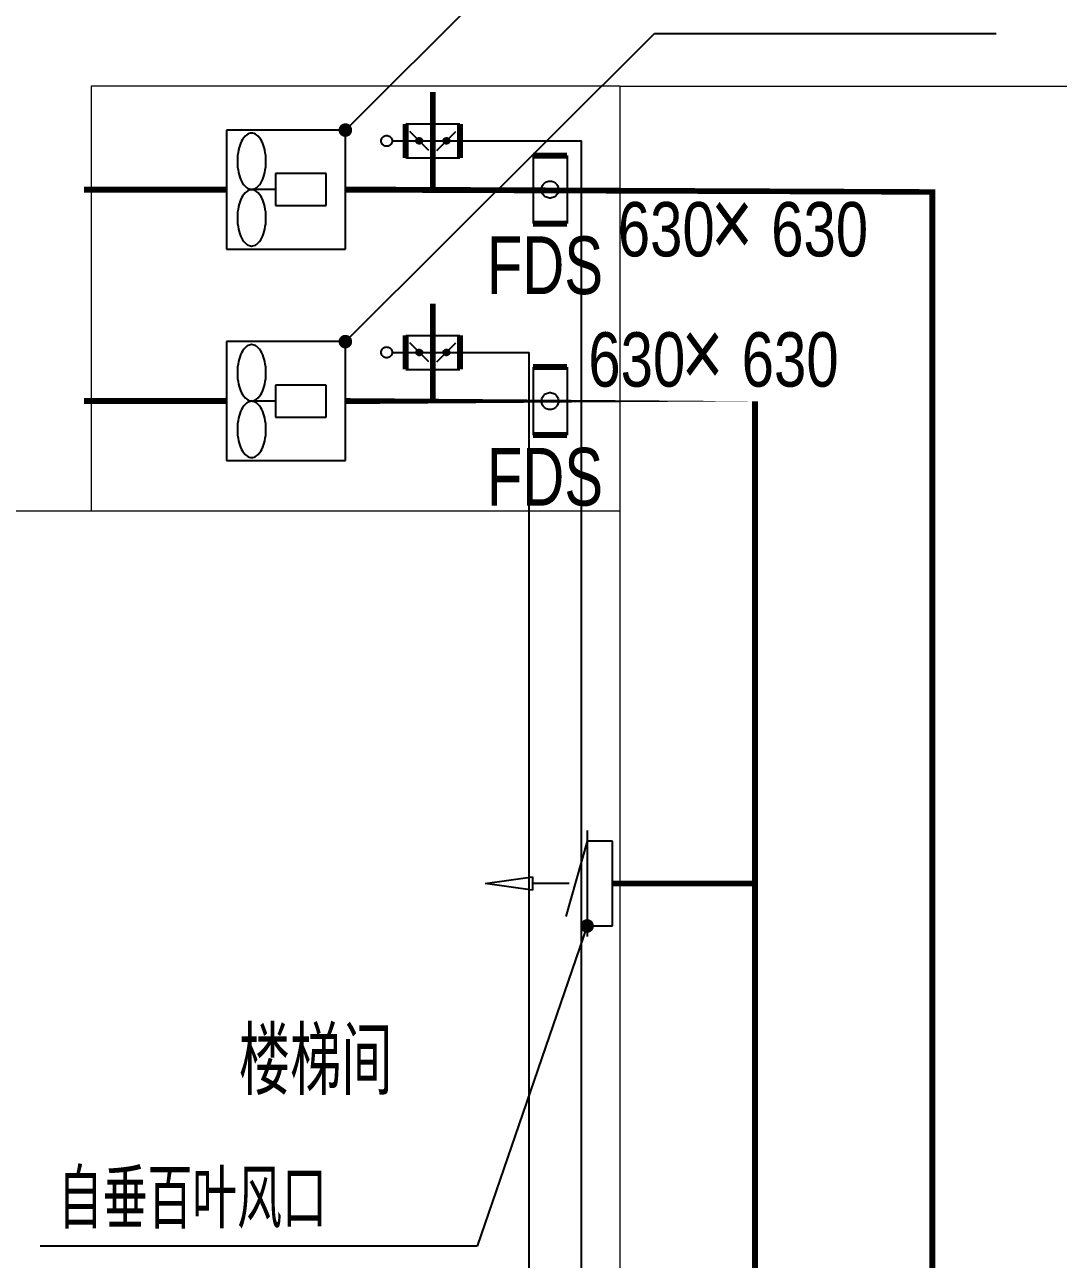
# Model space of a CAD drawing. Extents: x -562219 to -386232, y -244737 to -38219.
# Drawn here: x -414034 to -407946, y -199291 to -192023 of the extents above; entities that cross this region are included whole.
import ezdxf

# ---------------------------------------------------------------- set-up
doc = ezdxf.new("R2010")
doc.units = 0
doc.header["$LTSCALE"] = 1000
doc.header["$MEASUREMENT"] = 0
doc.layers.get('0').update_dxf_attribs({"linetype": 'CONTINUOUS'})
for name, color, linetype in [('DIM_LEAD', 3, 'CONTINUOUS'), ('DUCT-加压送风管', 1, 'CONTINUOUS'), ('DUCT-加压送风管端线', 2, 'CONTINUOUS'), ('DUCT-加压送风管设备', 7, 'CONTINUOUS'), ('DUCT-加压送风阀门', 7, 'CONTINUOUS'), ('DUCT-加压送风风口', 7, 'CONTINUOUS'), ('DUCT-排烟标注', 3, 'CONTINUOUS')]:
    doc.layers.add(name, color=color, linetype=linetype)
doc.layers.add('SYTM$0$SYST-ASST', color=7, linetype='CONTINUOUS', lineweight=18)
doc.styles.add('_THVAC_PIPEDN', font='ROS', dxfattribs={"width": 0.8, "height": 3.5, "bigfont": 'JD'})
doc.styles.add('ros.jd', font='ROS', dxfattribs={"width": 0.8, "height": 350, "bigfont": 'JD'})

# ---------------------------------------------------------------- blocks, each defined once
blk = doc.blocks.new('$轴流风机$00000011')
for p, q in [((-500, 500, 1e-08), (-500, -500, 1e-08)), ((500, 500, 1e-08), (-500, 500, 1e-08)), ((500, -500, 1e-08), (500, 500, 1e-08)), ((-339.4800092864898, 134.6796910074772, 1e-08), (-339.4800092864898, -134.6796910074772, 1e-08)), ((87.95522044965765, 134.6796910074772, 1e-08), (-339.4800092864898, 134.6796910074772, 1e-08)), ((87.95522044965765, -134.6796910074772, 1e-08), (87.95522044965765, 134.6796910074772, 1e-08)), ((87.95522044965765, 0, 1e-08), (288.4946038684575, 0, 1e-08)), ((-339.4800092864898, -134.6796910074772, 1e-08), (87.95522044965765, -134.6796910074772, 1e-08)), ((-500, -500, 1e-08), (500, -500, 1e-08))]:
    blk.add_line(p, q)
for centre, radius, start, end in [((355.1290658579092, 328.7278263123881, 1e-08), 170.2906702038428, 129.1821255884627, 153.0603398671826), ((288.4946038684575, 410.4818086252635, 1e-08), 64.8209345055534, 90, 129.1821255884627), ((288.4946038684575, 410.4818086252635, 1e-08), 64.82093450552276, 50.81787441153735, 90), ((221.8601418790058, 328.7278263123881, 1e-08), 170.2906702037323, 26.93966013281736, 50.81787441153735), ((633.07206670288, 238.2729985965852, 1e-08), 465.0358888982827, 168.1126115914812, 180), ((462.4428888200782, 274.1909822780144, 1e-08), 290.6672624295167, 153.0603398671826, 168.1126115914812), ((114.5463189241127, 274.1909822780144, 1e-08), 290.6672624295164, 11.88738840851878, 26.93966013281736), ((-56.08285895868903, 238.2729985965852, 1e-08), 465.0358888982828, 0, 11.88738840851878), ((633.07206670288, 238.2729985965852, 1e-08), 465.0358888974643, 180, 191.8873884085187), ((-56.08285895868903, 238.2729985965852, 1e-08), 465.035888898019, 348.1126115914813, 0), ((462.4428888200782, 202.3550149151561, 1e-08), 290.6672624290152, 191.8873884085187, 206.9396601328174), ((114.5463189241127, 202.3550149151561, 1e-08), 290.6672624293529, 333.0603398671827, 348.1126115914813), ((355.1290658579092, 147.8181708826014, 1e-08), 170.2906702042031, 206.9396601328174, 230.8178744115374), ((288.4946038684575, 66.06418856972596, 1e-08), 64.82093450569862, 230.8178744115374, 270), ((288.4946038684575, 66.06418856972596, 1e-08), 64.82093450561933, 270, 309.1821255884627), ((221.8601418790058, 147.8181708826014, 1e-08), 170.2906702039885, 309.1821255884627, 333.0603398671827), ((462.4428888200782, -202.3550149151561, 1e-08), 290.6672624290063, 153.0603398671826, 168.1126115914812), ((355.1290658579092, -147.8181708826014, 1e-08), 170.2906702042102, 129.1821255884627, 153.0603398671826), ((288.4946038684575, -66.06418856972596, 1e-08), 64.82093450570038, 90, 129.1821255884627), ((288.4946038684575, -66.06418856972596, 1e-08), 64.82093450561933, 50.81787441153735, 90), ((221.8601418790058, -147.8181708826014, 1e-08), 170.290670203996, 26.93966013281736, 50.81787441153735), ((114.5463189241127, -202.3550149151561, 1e-08), 290.6672624293437, 11.88738840851878, 26.93966013281736), ((633.07206670288, -238.2729985965852, 1e-08), 465.0358888974643, 168.1126115914812, 180), ((-56.08285895868903, -238.2729985965852, 1e-08), 465.035888898019, 0, 11.88738840851878), ((633.07206670288, -238.2729985965852, 1e-08), 465.0358888982922, 180, 191.8873884085187), ((-56.08285895868903, -238.2729985965852, 1e-08), 465.0358888982919, 348.1126115914813, 0), ((462.4428888200782, -274.1909822780144, 1e-08), 290.6672624295167, 191.8873884085187, 206.9396601328174), ((355.1290658579092, -328.7278263123881, 1e-08), 170.2906702038428, 206.9396601328174, 230.8178744115374), ((221.8601418790058, -328.7278263123881, 1e-08), 170.2906702037334, 309.1821255884627, 333.0603398671827), ((114.5463189241127, -274.1909822780144, 1e-08), 290.6672624295169, 333.0603398671827, 348.1126115914813), ((288.4946038684575, -410.4818086252635, 1e-08), 64.82093450555568, 230.8178744115374, 270), ((288.4946038684575, -410.4818086252635, 1e-08), 64.82093450552276, 270, 309.1821255884627)]:
    blk.add_arc(centre, radius, start, end)
for p in [(-500, 0, 1e-08), (500, 0, 1e-08)]:
    blk.add_point(p)
blk = doc.blocks.new('$风口$00000101')
for p, q in [((99.99999999994179, 249.9999999999272), (99.99999999994179, -249.9999999999272)), ((0, -199.9999999999418), (0, 199.9999999999418)), ((-3.637978807091713e-12, 199.9999999999418), (99.99999999994179, 199.9999999999418)), ((99.99999999994179, 199.9999999999418), (183.5310193668192, -155.8230645275835)), ((0, 0), (-100, 0)), ((170.0000000002692, 0), (315.0000000002256, 0)), ((500.0000000001746, 0), (315.0000000002256, 31.49999999999272)), ((315.0000000002256, 31.49999999999272), (315.0000000002256, -31.49999999998545)), ((315.0000000002256, -31.49999999998545), (500.0000000001746, 0)), ((99.99999999994179, -199.9999999999418), (-3.637978807091713e-12, -199.99999999994))]:
    blk.add_line(p, q)

msp = doc.modelspace()

# ---------------------------------------------------------------- linework, layer by layer
at = {"layer": 'DIM_LEAD'}
for p, q in [((-412144.7491900016, -192644.0176813773), (-410324.2833303018, -190830.7479779873)), ((-412144.7491900016, -192644.0176813773), (-410324.2833303018, -190830.7479779873)), ((-412144.7491900016, -193889.153949128), (-410324.2833303018, -192075.884245738)), ((-412144.7491900016, -193889.153949128), (-410324.2833303018, -192075.884245738)), ((-410324.2833303018, -192075.884245738), (-408311.5998390069, -192075.884245738)), ((-410720.746888047, -197328.7632635248), (-411369.229578604, -199214.5329970145)), ((-411369.229578604, -199214.5329970145), (-413942.922516836, -199214.5329970145))]:
    msp.add_line(p, q, dxfattribs=at)
at = {"layer": 'DIM_LEAD', "const_width": 40}
for points in [[(-412158.9193045598, -192658.131782603, 1), (-412130.5790754435, -192629.9035801516, 1)], [(-412158.9193045598, -192658.131782603, 1), (-412130.5790754435, -192629.9035801516, 1)], [(-412158.9193045598, -193903.2680503537, 1), (-412130.5790754435, -193875.0398479023, 1)], [(-412158.9193045598, -193903.2680503537, 1), (-412130.5790754435, -193875.0398479023, 1)], [(-410714.2430562399, -197309.8503004617, 1), (-410727.2507198541, -197347.6762265879, 1)]]:
    msp.add_lwpolyline(points, format="xyb", close=True, dxfattribs=at)
at = {"layer": 'DUCT-加压送风管'}
for p, q in [((-411629.5557009504, -192707.2353956511), (-410753.7464065921, -192707.2353956511)), ((-410753.7464065921, -213224.6056780471), (-410753.7464065921, -192707.2353956511)), ((-411629.5557009309, -193952.3716634052), (-411061.5216774106, -193952.3716634052)), ((-411061.5216774106, -204414.1449379195), (-411061.5216774106, -193952.3716634052))]:
    msp.add_line(p, q, dxfattribs=at)
at = {"layer": 'DUCT-加压送风管', "const_width": 35}
for points in [[(-411629.5557009566, -192420.4531099332), (-411629.5557009443, -192994.0176813692)], [(-411789.5557009504, -192807.2353956512), (-411789.5557009504, -192607.2353956512)], [(-411469.5557009504, -192607.2353956512), (-411469.5557009504, -192807.2353956512)], [(-411039.1376214058, -192794.0176813583), (-410839.1376214058, -192794.0176813583)], [(-412844.7491900016, -192994.0176813773), (-413683.7848563644, -192994.0176813999)], [(-412144.7491900016, -192994.0176813773), (-408687.6217302978, -192994.0176813228), (-408687.6217302501, -214261.691281249)], [(-410839.1376214058, -193194.0176813583), (-411039.1376214058, -193194.0176813583)], [(-411629.5557009371, -193665.5893776871), (-411629.5557009247, -194239.1539491231)], [(-411789.5557009309, -194052.3716634052), (-411789.5557009309, -193852.3716634052)], [(-411469.5557009309, -193852.3716634052), (-411469.5557009309, -194052.3716634052)], [(-411039.1376213941, -194039.1539491139), (-410839.1376213941, -194039.1539491139)], [(-412844.7491900016, -194239.153949128), (-413683.7848563644, -194239.1539491506)], [(-412144.7491900016, -194239.153949128), (-409731.7112216881, -194239.1539491053), (-409731.711221673, -205877.0629311227), (-410570.7468880358, -205877.0629311454)], [(-410839.1376213941, -194439.1539491139), (-411039.1376213941, -194439.1539491139)], [(-409731.7112216844, -197078.7632635022), (-410570.7468880471, -197078.7632635249)]]:
    msp.add_lwpolyline(points, dxfattribs=at)
at = {"layer": 'DUCT-加压送风管端线'}
for p, q in [((-411789.5557009504, -192607.2353956512), (-411469.5557009504, -192607.2353956512)), ((-411789.5557009504, -192807.2353956512), (-411469.5557009504, -192807.2353956512)), ((-411039.1376214058, -192794.0176813583), (-411039.1376214058, -193194.0176813583)), ((-410839.1376214058, -192794.0176813583), (-410839.1376214058, -193194.0176813583)), ((-411789.5557009309, -193852.3716634052), (-411469.5557009309, -193852.3716634052)), ((-411039.1376213941, -194039.1539491139), (-411039.1376213941, -194439.1539491139)), ((-410839.1376213941, -194039.1539491139), (-410839.1376213941, -194439.1539491139)), ((-411789.5557009309, -194052.3716634052), (-411469.5557009309, -194052.3716634052))]:
    msp.add_line(p, q, dxfattribs=at)
at = {"layer": 'DUCT-加压送风阀门'}
for p, q in [((-411653.5557009504, -192763.2353956512), (-411765.5557009504, -192651.2353956512)), ((-411605.5557009504, -192763.2353956512), (-411493.5557009504, -192651.2353956512)), ((-411933.5557009504, -192707.2353956511), (-411933.1617278495, -192702.2294927698)), ((-411933.1617278495, -192712.2412985324), (-411933.5557009504, -192707.2353956511)), ((-411933.1617278495, -192702.2294927698), (-411931.9895094719, -192697.3468518311)), ((-411931.9895094719, -192717.1239394711), (-411933.1617278495, -192712.2412985324)), ((-411931.9895094719, -192697.3468518311), (-411930.0679097245, -192692.7076996595)), ((-411930.0679097245, -192721.7630916428), (-411931.9895094719, -192717.1239394711)), ((-411930.0679097245, -192692.7076996595), (-411927.4442447704, -192688.4262675778)), ((-411927.4442447704, -192726.0445237245), (-411930.0679097245, -192721.7630916428)), ((-411927.4442447704, -192688.4262675778), (-411924.1831179484, -192684.6079786532)), ((-411924.1831179484, -192729.8628126491), (-411927.4442447704, -192726.0445237245)), ((-411924.1831179484, -192684.6079786532), (-411920.3648290238, -192681.3468518311)), ((-411920.3648290238, -192733.1239394711), (-411924.1831179484, -192729.8628126491)), ((-411920.3648290238, -192681.3468518311), (-411916.0833969421, -192678.7231868771)), ((-411916.0833969421, -192735.7476044252), (-411920.3648290238, -192733.1239394711)), ((-411916.0833969421, -192678.7231868771), (-411911.4442447704, -192676.8015871297)), ((-411911.4442447704, -192737.6692041726), (-411916.0833969421, -192735.7476044252)), ((-411911.4442447704, -192676.8015871297), (-411906.5616038317, -192675.6293687521)), ((-411906.5616038317, -192738.8414225502), (-411911.4442447704, -192737.6692041726)), ((-411906.5616038317, -192675.6293687521), (-411901.5557009504, -192675.2353956512)), ((-411901.5557009504, -192739.2353956512), (-411906.5616038317, -192738.8414225502)), ((-411901.5557009504, -192675.2353956512), (-411896.5497980692, -192675.6293687521)), ((-411896.5497980692, -192738.8414225502), (-411901.5557009504, -192739.2353956512)), ((-411896.5497980692, -192675.6293687521), (-411891.6671571304, -192676.8015871297)), ((-411891.6671571304, -192737.6692041726), (-411896.5497980692, -192738.8414225502)), ((-411891.6671571304, -192676.8015871297), (-411887.0280049588, -192678.7231868771)), ((-411887.0280049588, -192735.7476044252), (-411891.6671571304, -192737.6692041726)), ((-411887.0280049588, -192678.7231868771), (-411882.7465728771, -192681.3468518312)), ((-411882.7465728771, -192733.1239394712), (-411887.0280049588, -192735.7476044252)), ((-411882.7465728771, -192681.3468518312), (-411878.9282839525, -192684.6079786532)), ((-411878.9282839525, -192729.8628126492), (-411882.7465728771, -192733.1239394712)), ((-411878.9282839525, -192684.6079786532), (-411875.6671571304, -192688.4262675779)), ((-411875.6671571304, -192726.0445237246), (-411878.9282839525, -192729.8628126492)), ((-411875.6671571304, -192688.4262675779), (-411873.0434921764, -192692.7076996595)), ((-411873.0434921764, -192721.7630916429), (-411875.6671571304, -192726.0445237246)), ((-411873.0434921764, -192692.7076996595), (-411871.121892429, -192697.3468518312)), ((-411871.121892429, -192717.1239394712), (-411873.0434921764, -192721.7630916429)), ((-411871.121892429, -192697.3468518312), (-411869.9496740514, -192702.2294927699)), ((-411869.9496740514, -192712.2412985325), (-411871.121892429, -192717.1239394712)), ((-411869.9496740514, -192702.2294927699), (-411869.5557009504, -192707.2353956512)), ((-411869.5557009504, -192707.2353956512), (-411869.9496740514, -192712.2412985325)), ((-411869.5557009504, -192707.2353956512), (-411789.5557009504, -192707.2353956512)), ((-411789.5557009504, -192707.2353956512), (-411629.5557009504, -192707.2353956512)), ((-411727.2621987808, -192708.0788600996), (-411727.1018459946, -192704.7126408506)), ((-411726.7825926017, -192711.4145943459), (-411727.2621987808, -192708.0788600996)), ((-411727.1018459946, -192704.7126408506), (-411726.3073298104, -192701.437600533)), ((-411725.6803616741, -192714.5992814625), (-411726.7825926017, -192711.4145943459)), ((-411726.3073298104, -192701.437600533), (-411724.9073661133, -192698.3721076369)), ((-411723.9953434955, -192717.5178185596), (-411725.6803616741, -192714.5992814625)), ((-411724.9073661133, -192698.3721076369), (-411722.9525532387, -192695.6269570628)), ((-411721.7884390132, -192720.0647221021), (-411723.9953434955, -192717.5178185596)), ((-411722.9525532387, -192695.6269570628), (-411720.5135432174, -192693.3013657048)), ((-411719.1394115052, -192722.1479403602), (-411721.7884390132, -192720.0647221021)), ((-411721.5470311218, -192707.8066131097), (-411721.4384357789, -192705.5269163096)), ((-411721.2222285492, -192710.0656646225), (-411721.5470311218, -192707.8066131097)), ((-411721.4384357789, -192705.5269163096), (-411720.9003674391, -192703.3089684043)), ((-411720.4757672724, -192712.2224228405), (-411721.2222285492, -192710.0656646225)), ((-411720.9003674391, -192703.3089684043), (-411719.9522732942, -192701.2329318099)), ((-411720.5135432174, -192693.3013657048), (-411717.6784882261, -192691.4793864938)), ((-411719.3346263468, -192714.1989369024), (-411720.4757672724, -192712.2224228405)), ((-411719.9522732942, -192701.2329318099), (-411718.6284199367, -192699.373839898)), ((-411717.8400495785, -192715.92377044), (-411719.3346263468, -192714.1989369024)), ((-411716.1440037276, -192723.6921803982), (-411719.1394115052, -192722.1479403602)), ((-411718.6284199367, -192699.373839898), (-411716.9766548764, -192697.7988850941)), ((-411718.1318035228, -192707.6439257679), (-411718.0541370099, -192706.0135050129)), ((-411717.899507344, -192709.2595811801), (-411718.1318035228, -192707.6439257679)), ((-411718.0541370099, -192706.0135050129), (-411717.6693148753, -192704.4272465692)), ((-411717.3656442625, -192710.8020772533), (-411717.899507344, -192709.2595811801)), ((-411716.0460548662, -192717.3345834755), (-411717.8400495785, -192715.92377044)), ((-411717.6784882261, -192691.4793864938), (-411714.549854539, -192690.2268705056)), ((-411717.6693148753, -192704.4272465692), (-411716.9912455936, -192702.9424819498)), ((-411716.5495094811, -192712.2156641605), (-411717.3656442625, -192710.8020772533)), ((-411716.9912455936, -192702.9424819498), (-411716.0444363555, -192701.6128744167)), ((-411716.9766548764, -192697.7988850941), (-411715.056677206, -192696.5649903684)), ((-411715.4806002372, -192713.4492511878), (-411716.5495094811, -192712.2156641605)), ((-411712.9104775221, -192724.6416293578), (-411716.1440037276, -192723.6921803982)), ((-411714.017481853, -192718.3803855499), (-411716.0460548662, -192717.3345834755)), ((-411716.0444363555, -192701.6128744167), (-411714.8631073135, -192700.4864794504)), ((-411714.197549696, -192714.4582532859), (-411715.4806002372, -192713.4492511878)), ((-411715.056677206, -192696.5649903684), (-411712.9378799212, -192695.716751891)), ((-411714.8631073135, -192700.4864794504), (-411713.4899547773, -192699.6040078996)), ((-411714.549854539, -192690.2268705056), (-411711.240719129, -192689.5890869314)), ((-411712.7467306468, -192715.2062024902), (-411714.197549696, -192714.4582532859)), ((-411711.8276484528, -192719.0233786512), (-411714.017481853, -192718.3803855499)), ((-411713.4899547773, -192699.6040078996), (-411711.9746080572, -192698.9973545856)), ((-411712.9378799212, -192695.716751891), (-411710.6968418761, -192695.2848272106)), ((-411709.5557009504, -192724.9619716797), (-411712.9104775221, -192724.6416293578)), ((-411711.1805794702, -192715.6660659676), (-411712.7467306468, -192715.2062024902)), ((-411711.9746080572, -192698.9973545856), (-411710.3718357318, -192698.6884455397)), ((-411709.5557009504, -192719.2403233337), (-411711.8276484528, -192719.0233786512)), ((-411711.240719129, -192689.5890869314), (-411707.8706827718, -192689.5890869314)), ((-411709.5557009504, -192715.8212230538), (-411711.1805794702, -192715.6660659676)), ((-411710.6968418761, -192695.2848272106), (-411708.4145600248, -192695.2848272106)), ((-411710.3718357318, -192698.6884455397), (-411708.739566169, -192698.6884455397)), ((-411709.5557009504, -192707.2353956512), (-411549.5557009504, -192707.2353956512)), ((-411707.9308224306, -192715.6660659676), (-411709.5557009504, -192715.8212230538)), ((-411707.283753448, -192719.0233786512), (-411709.5557009504, -192719.2403233337)), ((-411706.2009243788, -192724.6416293578), (-411709.5557009504, -192724.9619716797)), ((-411708.739566169, -192698.6884455397), (-411707.1367938437, -192698.9973545856)), ((-411708.4145600248, -192695.2848272106), (-411706.1735219797, -192695.716751891)), ((-411706.3646712541, -192715.2062024902), (-411707.9308224306, -192715.6660659676)), ((-411707.8706827718, -192689.5890869314), (-411704.5615473619, -192690.2268705055)), ((-411705.0939200479, -192718.3803855498), (-411707.283753448, -192719.0233786512)), ((-411707.1367938437, -192698.9973545856), (-411705.6214471236, -192699.6040078996)), ((-411704.9138522049, -192714.4582532859), (-411706.3646712541, -192715.2062024902)), ((-411702.9673981732, -192723.6921803982), (-411706.2009243788, -192724.6416293578)), ((-411706.1735219797, -192695.716751891), (-411704.0547246949, -192696.5649903684)), ((-411705.6214471236, -192699.6040078996), (-411704.2482945874, -192700.4864794504)), ((-411703.0653470347, -192717.3345834755), (-411705.0939200479, -192718.3803855498)), ((-411703.6308016637, -192713.4492511878), (-411704.9138522049, -192714.4582532859)), ((-411704.5615473619, -192690.2268705055), (-411701.4329136747, -192691.4793864937)), ((-411704.2482945874, -192700.4864794504), (-411703.0669655454, -192701.6128744168)), ((-411704.0547246949, -192696.5649903684), (-411702.1347470245, -192697.7988850941)), ((-411702.5618924198, -192712.2156641605), (-411703.6308016637, -192713.4492511878)), ((-411703.0669655454, -192701.6128744168), (-411702.1201563072, -192702.9424819498)), ((-411701.2713523224, -192715.92377044), (-411703.0653470347, -192717.3345834755)), ((-411699.9719903957, -192722.1479403601), (-411702.9673981732, -192723.6921803982)), ((-411701.7457576384, -192710.8020772533), (-411702.5618924198, -192712.2156641605)), ((-411702.1347470245, -192697.7988850941), (-411700.4829819642, -192699.373839898)), ((-411702.1201563072, -192702.9424819498), (-411701.4420870256, -192704.4272465692)), ((-411701.2118945569, -192709.2595811801), (-411701.7457576384, -192710.8020772533)), ((-411701.4420870256, -192704.4272465692), (-411701.057264891, -192706.0135050129)), ((-411701.4329136747, -192691.4793864937), (-411698.5978586835, -192693.3013657047)), ((-411699.7767755541, -192714.1989369023), (-411701.2713523224, -192715.92377044)), ((-411700.9795983781, -192707.6439257679), (-411701.2118945569, -192709.2595811801)), ((-411701.057264891, -192706.0135050129), (-411700.9795983781, -192707.6439257679)), ((-411700.4829819642, -192699.373839898), (-411699.1591286067, -192701.2329318098)), ((-411697.3229628877, -192720.064722102), (-411699.9719903957, -192722.1479403601)), ((-411698.6356346285, -192712.2224228405), (-411699.7767755541, -192714.1989369023)), ((-411699.1591286067, -192701.2329318098), (-411698.2110344618, -192703.3089684042)), ((-411697.8891733516, -192710.0656646225), (-411698.6356346285, -192712.2224228405)), ((-411698.5978586835, -192693.3013657047), (-411696.1588486622, -192695.6269570628)), ((-411698.2110344618, -192703.3089684042), (-411697.672966122, -192705.5269163095)), ((-411697.5643707791, -192707.8066131096), (-411697.8891733516, -192710.0656646225)), ((-411697.672966122, -192705.5269163095), (-411697.5643707791, -192707.8066131096)), ((-411695.1160584054, -192717.5178185595), (-411697.3229628877, -192720.064722102)), ((-411696.1588486622, -192695.6269570628), (-411694.2040357876, -192698.3721076369)), ((-411693.4310402268, -192714.5992814625), (-411695.1160584054, -192717.5178185595)), ((-411694.2040357876, -192698.3721076369), (-411692.8040720905, -192701.4376005329)), ((-411692.3288092992, -192711.4145943458), (-411693.4310402268, -192714.5992814625)), ((-411692.8040720905, -192701.4376005329), (-411692.0095559063, -192704.7126408505)), ((-411691.84920312, -192708.0788600996), (-411692.3288092992, -192711.4145943458)), ((-411692.0095559063, -192704.7126408505), (-411691.84920312, -192708.0788600996)), ((-411567.2621987808, -192708.0788600996), (-411567.1018459946, -192704.7126408506)), ((-411566.7825926017, -192711.4145943459), (-411567.2621987808, -192708.0788600996)), ((-411567.1018459946, -192704.7126408506), (-411566.3073298104, -192701.437600533)), ((-411565.6803616741, -192714.5992814625), (-411566.7825926017, -192711.4145943459)), ((-411566.3073298104, -192701.437600533), (-411564.9073661133, -192698.3721076369)), ((-411563.9953434955, -192717.5178185596), (-411565.6803616741, -192714.5992814625)), ((-411564.9073661133, -192698.3721076369), (-411562.9525532387, -192695.6269570628)), ((-411561.7884390132, -192720.0647221021), (-411563.9953434955, -192717.5178185596)), ((-411562.9525532387, -192695.6269570628), (-411560.5135432174, -192693.3013657048)), ((-411559.1394115052, -192722.1479403602), (-411561.7884390132, -192720.0647221021)), ((-411561.5470311218, -192707.8066131097), (-411561.4384357789, -192705.5269163096)), ((-411561.2222285492, -192710.0656646225), (-411561.5470311218, -192707.8066131097)), ((-411561.4384357789, -192705.5269163096), (-411560.9003674391, -192703.3089684043)), ((-411560.4757672724, -192712.2224228405), (-411561.2222285492, -192710.0656646225)), ((-411560.9003674391, -192703.3089684043), (-411559.9522732942, -192701.2329318099)), ((-411560.5135432174, -192693.3013657048), (-411557.6784882261, -192691.4793864938)), ((-411559.3346263468, -192714.1989369024), (-411560.4757672724, -192712.2224228405)), ((-411559.9522732942, -192701.2329318099), (-411558.6284199367, -192699.373839898)), ((-411557.8400495785, -192715.92377044), (-411559.3346263468, -192714.1989369024)), ((-411556.1440037276, -192723.6921803982), (-411559.1394115052, -192722.1479403602)), ((-411558.6284199367, -192699.373839898), (-411556.9766548764, -192697.7988850941)), ((-411558.1318035228, -192707.6439257679), (-411558.0541370099, -192706.0135050129)), ((-411557.899507344, -192709.2595811801), (-411558.1318035228, -192707.6439257679)), ((-411558.0541370099, -192706.0135050129), (-411557.6693148753, -192704.4272465692)), ((-411557.3656442625, -192710.8020772533), (-411557.899507344, -192709.2595811801)), ((-411556.0460548662, -192717.3345834755), (-411557.8400495785, -192715.92377044)), ((-411557.6784882261, -192691.4793864938), (-411554.549854539, -192690.2268705056)), ((-411557.6693148753, -192704.4272465692), (-411556.9912455936, -192702.9424819498)), ((-411556.5495094811, -192712.2156641605), (-411557.3656442625, -192710.8020772533)), ((-411556.9912455936, -192702.9424819498), (-411556.0444363555, -192701.6128744167)), ((-411556.9766548764, -192697.7988850941), (-411555.056677206, -192696.5649903684)), ((-411555.4806002372, -192713.4492511878), (-411556.5495094811, -192712.2156641605)), ((-411552.9104775221, -192724.6416293578), (-411556.1440037276, -192723.6921803982)), ((-411554.017481853, -192718.3803855499), (-411556.0460548662, -192717.3345834755)), ((-411556.0444363555, -192701.6128744167), (-411554.8631073135, -192700.4864794504)), ((-411554.197549696, -192714.4582532859), (-411555.4806002372, -192713.4492511878)), ((-411555.056677206, -192696.5649903684), (-411552.9378799212, -192695.716751891)), ((-411554.8631073135, -192700.4864794504), (-411553.4899547773, -192699.6040078996)), ((-411554.549854539, -192690.2268705056), (-411551.240719129, -192689.5890869314)), ((-411552.7467306468, -192715.2062024902), (-411554.197549696, -192714.4582532859)), ((-411551.8276484528, -192719.0233786512), (-411554.017481853, -192718.3803855499)), ((-411553.4899547773, -192699.6040078996), (-411551.9746080572, -192698.9973545856)), ((-411552.9378799212, -192695.716751891), (-411550.6968418761, -192695.2848272106)), ((-411549.5557009504, -192724.9619716797), (-411552.9104775221, -192724.6416293578)), ((-411551.1805794702, -192715.6660659676), (-411552.7467306468, -192715.2062024902)), ((-411551.9746080572, -192698.9973545856), (-411550.3718357318, -192698.6884455397)), ((-411549.5557009504, -192719.2403233337), (-411551.8276484528, -192719.0233786512)), ((-411551.240719129, -192689.5890869314), (-411547.8706827718, -192689.5890869314)), ((-411549.5557009504, -192715.8212230538), (-411551.1805794702, -192715.6660659676)), ((-411550.6968418761, -192695.2848272106), (-411548.4145600248, -192695.2848272106)), ((-411550.3718357318, -192698.6884455397), (-411548.739566169, -192698.6884455397)), ((-411547.9308224306, -192715.6660659676), (-411549.5557009504, -192715.8212230538)), ((-411547.283753448, -192719.0233786512), (-411549.5557009504, -192719.2403233337)), ((-411546.2009243788, -192724.6416293578), (-411549.5557009504, -192724.9619716797)), ((-411548.739566169, -192698.6884455397), (-411547.1367938437, -192698.9973545856)), ((-411548.4145600248, -192695.2848272106), (-411546.1735219797, -192695.716751891)), ((-411546.3646712541, -192715.2062024902), (-411547.9308224306, -192715.6660659676)), ((-411547.8706827718, -192689.5890869314), (-411544.5615473619, -192690.2268705055)), ((-411545.0939200479, -192718.3803855498), (-411547.283753448, -192719.0233786512)), ((-411547.1367938437, -192698.9973545856), (-411545.6214471236, -192699.6040078996)), ((-411544.9138522049, -192714.4582532859), (-411546.3646712541, -192715.2062024902)), ((-411542.9673981732, -192723.6921803982), (-411546.2009243788, -192724.6416293578)), ((-411546.1735219797, -192695.716751891), (-411544.0547246949, -192696.5649903684)), ((-411545.6214471236, -192699.6040078996), (-411544.2482945874, -192700.4864794504)), ((-411543.0653470347, -192717.3345834755), (-411545.0939200479, -192718.3803855498)), ((-411543.6308016637, -192713.4492511878), (-411544.9138522049, -192714.4582532859)), ((-411544.5615473619, -192690.2268705055), (-411541.4329136747, -192691.4793864937)), ((-411544.2482945874, -192700.4864794504), (-411543.0669655454, -192701.6128744168)), ((-411544.0547246949, -192696.5649903684), (-411542.1347470245, -192697.7988850941)), ((-411542.5618924198, -192712.2156641605), (-411543.6308016637, -192713.4492511878)), ((-411543.0669655454, -192701.6128744168), (-411542.1201563072, -192702.9424819498)), ((-411541.2713523224, -192715.92377044), (-411543.0653470347, -192717.3345834755)), ((-411539.9719903957, -192722.1479403601), (-411542.9673981732, -192723.6921803982)), ((-411541.7457576384, -192710.8020772533), (-411542.5618924198, -192712.2156641605)), ((-411542.1347470245, -192697.7988850941), (-411540.4829819642, -192699.373839898)), ((-411542.1201563072, -192702.9424819498), (-411541.4420870256, -192704.4272465692)), ((-411541.2118945569, -192709.2595811801), (-411541.7457576384, -192710.8020772533)), ((-411541.4420870256, -192704.4272465692), (-411541.057264891, -192706.0135050129)), ((-411541.4329136747, -192691.4793864937), (-411538.5978586835, -192693.3013657047)), ((-411539.7767755541, -192714.1989369023), (-411541.2713523224, -192715.92377044)), ((-411540.9795983781, -192707.6439257679), (-411541.2118945569, -192709.2595811801)), ((-411541.057264891, -192706.0135050129), (-411540.9795983781, -192707.6439257679)), ((-411540.4829819642, -192699.373839898), (-411539.1591286067, -192701.2329318098)), ((-411537.3229628877, -192720.064722102), (-411539.9719903957, -192722.1479403601)), ((-411538.6356346285, -192712.2224228405), (-411539.7767755541, -192714.1989369023)), ((-411539.1591286067, -192701.2329318098), (-411538.2110344618, -192703.3089684042)), ((-411537.8891733516, -192710.0656646225), (-411538.6356346285, -192712.2224228405)), ((-411538.5978586835, -192693.3013657047), (-411536.1588486622, -192695.6269570628)), ((-411538.2110344618, -192703.3089684042), (-411537.672966122, -192705.5269163095)), ((-411537.5643707791, -192707.8066131096), (-411537.8891733516, -192710.0656646225)), ((-411537.672966122, -192705.5269163095), (-411537.5643707791, -192707.8066131096)), ((-411535.1160584054, -192717.5178185595), (-411537.3229628877, -192720.064722102)), ((-411536.1588486622, -192695.6269570628), (-411534.2040357876, -192698.3721076369)), ((-411533.4310402268, -192714.5992814625), (-411535.1160584054, -192717.5178185595)), ((-411534.2040357876, -192698.3721076369), (-411532.8040720905, -192701.4376005329)), ((-411532.3288092992, -192711.4145943458), (-411533.4310402268, -192714.5992814625)), ((-411532.8040720905, -192701.4376005329), (-411532.0095559063, -192704.7126408505)), ((-411531.84920312, -192708.0788600996), (-411532.3288092992, -192711.4145943458)), ((-411532.0095559063, -192704.7126408505), (-411531.84920312, -192708.0788600996)), ((-410975.5860527768, -192959.7903260619), (-410971.0088208932, -192955.4920192195)), ((-410971.0088208932, -192955.4920192195), (-410965.9289611547, -192951.8012850832)), ((-410965.9289611547, -192951.8012850832), (-410960.426585984, -192948.776328735)), ((-410960.426585984, -192948.776328735), (-410954.5884711245, -192946.4648555435)), ((-410954.5884711245, -192946.4648555435), (-410948.506687135, -192944.9033188219)), ((-410948.506687135, -192944.9033188219), (-410942.2771473822, -192944.1163449369)), ((-410942.2771473822, -192944.1163449369), (-410935.9980954293, -192944.1163449369)), ((-410935.9980954293, -192944.1163449369), (-410929.7685556765, -192944.9033188219)), ((-410929.7685556765, -192944.9033188219), (-410923.686771687, -192946.4648555435)), ((-410923.686771687, -192946.4648555435), (-410917.8486568275, -192948.776328735)), ((-410917.8486568275, -192948.776328735), (-410912.3462816568, -192951.8012850832)), ((-410912.3462816568, -192951.8012850832), (-410907.2664219183, -192955.4920192195)), ((-410907.2664219183, -192955.4920192195), (-410902.6891900347, -192959.7903260619)), ((-410851.6376214058, -192994.0176813583), (-411026.6376214058, -192994.0176813583)), ((-410989.1376214058, -192994.0176813583), (-410988.7433564715, -192987.7510196801)), ((-410988.7433564715, -193000.2843430365), (-410989.1376214058, -192994.0176813583)), ((-410988.7433564715, -192987.7510196801), (-410987.5667794622, -192981.583187)), ((-410987.5667794622, -193006.4521757165), (-410988.7433564715, -193000.2843430365)), ((-410987.5667794622, -192981.583187), (-410985.6264457002, -192975.6114537241)), ((-410985.6264457002, -193012.4239089925), (-410987.5667794622, -193006.4521757165)), ((-410985.6264457002, -192975.6114537241), (-410982.952955408, -192969.9299976532)), ((-410982.952955408, -193018.1053650634), (-410985.6264457002, -193012.4239089925)), ((-410982.952955408, -192969.9299976532), (-410979.5884711245, -192964.6284187437)), ((-410979.5884711245, -193023.4069439729), (-410982.952955408, -193018.1053650634)), ((-410979.5884711245, -192964.6284187437), (-410975.5860527768, -192959.7903260619)), ((-410975.5860527768, -193028.2450366547), (-410979.5884711245, -193023.4069439729)), ((-410971.0088208932, -193032.5433434971), (-410975.5860527768, -193028.2450366547)), ((-410902.6891900347, -193028.2450366547), (-410907.2664219183, -193032.5433434971)), ((-410902.6891900347, -192959.7903260619), (-410898.686771687, -192964.6284187437)), ((-410898.686771687, -193023.4069439729), (-410902.6891900347, -193028.2450366547)), ((-410898.686771687, -192964.6284187437), (-410895.3222874036, -192969.9299976532)), ((-410895.3222874036, -193018.1053650634), (-410898.686771687, -193023.4069439729)), ((-410895.3222874036, -192969.9299976532), (-410892.6487971114, -192975.6114537241)), ((-410892.6487971114, -193012.4239089925), (-410895.3222874036, -193018.1053650634)), ((-410892.6487971114, -192975.6114537241), (-410890.7084633493, -192981.583187)), ((-410890.7084633493, -193006.4521757165), (-410892.6487971114, -193012.4239089925)), ((-410890.7084633493, -192981.583187), (-410889.5318863401, -192987.7510196801)), ((-410889.5318863401, -193000.2843430365), (-410890.7084633493, -193006.4521757165)), ((-410889.5318863401, -192987.7510196801), (-410889.1376214058, -192994.0176813583)), ((-410889.1376214058, -192994.0176813583), (-410889.5318863401, -193000.2843430365)), ((-410965.9289611547, -193036.2340776334), (-410971.0088208932, -193032.5433434971)), ((-410960.426585984, -193039.2590339816), (-410965.9289611547, -193036.2340776334)), ((-410954.5884711245, -193041.570507173), (-410960.426585984, -193039.2590339816)), ((-410948.506687135, -193043.1320438947), (-410954.5884711245, -193041.570507173)), ((-410942.2771473822, -193043.9190177797), (-410948.506687135, -193043.1320438947)), ((-410935.9980954293, -193043.9190177797), (-410942.2771473822, -193043.9190177797)), ((-410929.7685556765, -193043.1320438947), (-410935.9980954293, -193043.9190177797)), ((-410923.686771687, -193041.570507173), (-410929.7685556765, -193043.1320438947)), ((-410917.8486568275, -193039.2590339816), (-410923.686771687, -193041.570507173)), ((-410912.3462816568, -193036.2340776334), (-410917.8486568275, -193039.2590339816)), ((-410907.2664219183, -193032.5433434971), (-410912.3462816568, -193036.2340776334)), ((-411653.5557009309, -194008.3716634052), (-411765.5557009309, -193896.3716634052)), ((-411605.5557009309, -194008.3716634052), (-411493.5557009309, -193896.3716634052)), ((-411933.5557009309, -193952.3716634051), (-411933.16172783, -193947.3657605238)), ((-411933.16172783, -193957.3775662864), (-411933.5557009309, -193952.3716634051)), ((-411933.16172783, -193947.3657605238), (-411931.9895094523, -193942.4831195851)), ((-411931.9895094523, -193962.2602072251), (-411933.16172783, -193957.3775662864)), ((-411931.9895094523, -193942.4831195851), (-411930.0679097049, -193937.8439674134)), ((-411930.0679097049, -193966.8993593968), (-411931.9895094523, -193962.2602072251)), ((-411930.0679097049, -193937.8439674134), (-411927.4442447509, -193933.5625353318)), ((-411927.4442447509, -193971.1807914785), (-411930.0679097049, -193966.8993593968)), ((-411927.4442447509, -193933.5625353318), (-411924.1831179289, -193929.7442464072)), ((-411924.1831179289, -193974.9990804031), (-411927.4442447509, -193971.1807914785)), ((-411924.1831179289, -193929.7442464072), (-411920.3648290042, -193926.4831195851)), ((-411920.3648290042, -193926.4831195851), (-411916.0833969226, -193923.8594546311)), ((-411916.0833969226, -193923.8594546311), (-411911.4442447509, -193921.9378548837)), ((-411911.4442447509, -193921.9378548837), (-411906.5616038122, -193920.7656365061)), ((-411906.5616038122, -193920.7656365061), (-411901.5557009309, -193920.3716634052)), ((-411901.5557009309, -193920.3716634052), (-411896.5497980496, -193920.7656365061)), ((-411896.5497980496, -193920.7656365061), (-411891.6671571109, -193921.9378548837)), ((-411891.6671571109, -193921.9378548837), (-411887.0280049392, -193923.8594546311)), ((-411887.0280049392, -193923.8594546311), (-411882.7465728575, -193926.4831195852)), ((-411882.7465728575, -193926.4831195852), (-411878.9282839329, -193929.7442464072)), ((-411878.9282839329, -193929.7442464072), (-411875.6671571109, -193933.5625353318)), ((-411875.6671571109, -193971.1807914785), (-411878.9282839329, -193974.9990804032)), ((-411875.6671571109, -193933.5625353318), (-411873.0434921568, -193937.8439674135)), ((-411873.0434921568, -193966.8993593969), (-411875.6671571109, -193971.1807914785)), ((-411873.0434921568, -193937.8439674135), (-411871.1218924095, -193942.4831195852)), ((-411871.1218924095, -193962.2602072252), (-411873.0434921568, -193966.8993593969)), ((-411871.1218924095, -193942.4831195852), (-411869.9496740318, -193947.3657605239)), ((-411869.9496740318, -193957.3775662865), (-411871.1218924095, -193962.2602072252)), ((-411869.9496740318, -193947.3657605239), (-411869.5557009309, -193952.3716634052)), ((-411869.5557009309, -193952.3716634052), (-411869.9496740318, -193957.3775662865)), ((-411869.5557009309, -193952.3716634052), (-411789.5557009309, -193952.3716634052)), ((-411789.5557009309, -193952.3716634052), (-411629.5557009309, -193952.3716634052)), ((-411727.2621987613, -193953.2151278536), (-411727.101845975, -193949.8489086046)), ((-411726.7825925822, -193956.5508620999), (-411727.2621987613, -193953.2151278536)), ((-411727.101845975, -193949.8489086046), (-411726.3073297908, -193946.5738682869)), ((-411725.6803616545, -193959.7355492165), (-411726.7825925822, -193956.5508620999)), ((-411726.3073297908, -193946.5738682869), (-411724.9073660937, -193943.5083753909)), ((-411723.9953434759, -193962.6540863136), (-411725.6803616545, -193959.7355492165)), ((-411724.9073660937, -193943.5083753909), (-411722.9525532192, -193940.7632248168)), ((-411721.7884389936, -193965.2009898561), (-411723.9953434759, -193962.6540863136)), ((-411722.9525532192, -193940.7632248168), (-411720.5135431978, -193938.4376334588)), ((-411719.1394114856, -193967.2842081141), (-411721.7884389936, -193965.2009898561)), ((-411721.5470311022, -193952.9428808636), (-411721.4384357593, -193950.6631840635)), ((-411721.2222285297, -193955.2019323765), (-411721.5470311022, -193952.9428808636)), ((-411721.4384357593, -193950.6631840635), (-411720.9003674195, -193948.4452361583)), ((-411720.4757672529, -193957.3586905945), (-411721.2222285297, -193955.2019323765)), ((-411720.9003674195, -193948.4452361583), (-411719.9522732746, -193946.3691995639)), ((-411720.5135431978, -193938.4376334588), (-411717.6784882066, -193936.6156542478)), ((-411719.3346263272, -193959.3352046564), (-411720.4757672529, -193957.3586905945)), ((-411719.9522732746, -193946.3691995639), (-411718.6284199171, -193944.510107652)), ((-411717.840049559, -193961.060038194), (-411719.3346263272, -193959.3352046564)), ((-411716.1440037081, -193968.8284481522), (-411719.1394114856, -193967.2842081141)), ((-411718.6284199171, -193944.510107652), (-411716.9766548568, -193942.9351528481)), ((-411718.1318035033, -193952.7801935219), (-411718.0541369903, -193951.1497727669)), ((-411717.8995073244, -193954.3958489341), (-411718.1318035033, -193952.7801935219)), ((-411718.0541369903, -193951.1497727669), (-411717.6693148558, -193949.5635143231)), ((-411717.365644243, -193955.9383450072), (-411717.8995073244, -193954.3958489341)), ((-411716.0460548467, -193962.4708512295), (-411717.840049559, -193961.060038194)), ((-411717.6784882066, -193936.6156542478), (-411714.5498545194, -193935.3631382596)), ((-411717.6693148558, -193949.5635143231), (-411716.9912455741, -193948.0787497038)), ((-411716.5495094616, -193957.3519319145), (-411717.365644243, -193955.9383450072)), ((-411716.9912455741, -193948.0787497038), (-411716.0444363359, -193946.7491421707)), ((-411716.9766548568, -193942.9351528481), (-411715.0566771865, -193941.7012581223)), ((-411715.4806002176, -193958.5855189417), (-411716.5495094616, -193957.3519319145)), ((-411712.9104775025, -193969.7778971118), (-411716.1440037081, -193968.8284481522)), ((-411714.0174818334, -193963.5166533038), (-411716.0460548467, -193962.4708512295)), ((-411716.0444363359, -193946.7491421707), (-411714.863107294, -193945.6227472044)), ((-411714.1975496764, -193959.5945210399), (-411715.4806002176, -193958.5855189417)), ((-411715.0566771865, -193941.7012581223), (-411712.9378799016, -193940.853019645)), ((-411714.863107294, -193945.6227472044), (-411713.4899547577, -193944.7402756536)), ((-411714.5498545194, -193935.3631382596), (-411711.2407191095, -193934.7253546854)), ((-411712.7467306273, -193960.3424702442), (-411714.1975496764, -193959.5945210399)), ((-411711.8276484333, -193964.1596464052), (-411714.0174818334, -193963.5166533038)), ((-411713.4899547577, -193944.7402756536), (-411711.9746080376, -193944.1336223396)), ((-411712.9378799016, -193940.853019645), (-411710.6968418565, -193940.4210949646)), ((-411709.5557009309, -193970.0982394337), (-411712.9104775025, -193969.7778971118)), ((-411711.1805794507, -193960.8023337216), (-411712.7467306273, -193960.3424702442)), ((-411711.9746080376, -193944.1336223396), (-411710.3718357123, -193943.8247132937)), ((-411709.5557009309, -193964.3765910877), (-411711.8276484333, -193964.1596464052)), ((-411711.2407191095, -193934.7253546854), (-411707.8706827523, -193934.7253546854)), ((-411709.5557009309, -193960.9574908078), (-411711.1805794507, -193960.8023337216)), ((-411710.6968418565, -193940.4210949646), (-411708.4145600052, -193940.4210949646)), ((-411710.3718357123, -193943.8247132937), (-411708.7395661495, -193943.8247132937)), ((-411709.5557009309, -193952.3716634052), (-411549.5557009309, -193952.3716634052)), ((-411707.9308224111, -193960.8023337216), (-411709.5557009309, -193960.9574908078)), ((-411707.2837534285, -193964.1596464052), (-411709.5557009309, -193964.3765910877)), ((-411706.2009243593, -193969.7778971118), (-411709.5557009309, -193970.0982394337)), ((-411708.7395661495, -193943.8247132937), (-411707.1367938241, -193944.1336223396)), ((-411708.4145600052, -193940.4210949646), (-411706.1735219602, -193940.853019645)), ((-411706.3646712345, -193960.3424702442), (-411707.9308224111, -193960.8023337216)), ((-411707.8706827523, -193934.7253546854), (-411704.5615473423, -193935.3631382595)), ((-411705.0939200284, -193963.5166533038), (-411707.2837534285, -193964.1596464052)), ((-411707.1367938241, -193944.1336223396), (-411705.621447104, -193944.7402756536)), ((-411704.9138521854, -193959.5945210399), (-411706.3646712345, -193960.3424702442)), ((-411702.9673981537, -193968.8284481522), (-411706.2009243593, -193969.7778971118)), ((-411706.1735219602, -193940.853019645), (-411704.0547246753, -193941.7012581223)), ((-411705.621447104, -193944.7402756536), (-411704.2482945678, -193945.6227472044)), ((-411703.0653470151, -193962.4708512295), (-411705.0939200284, -193963.5166533038)), ((-411703.6308016441, -193958.5855189418), (-411704.9138521854, -193959.5945210399)), ((-411704.5615473423, -193935.3631382595), (-411701.4329136552, -193936.6156542477)), ((-411704.2482945678, -193945.6227472044), (-411703.0669655259, -193946.7491421707)), ((-411704.0547246753, -193941.7012581223), (-411702.134747005, -193942.9351528481)), ((-411702.5618924002, -193957.3519319145), (-411703.6308016441, -193958.5855189418)), ((-411703.0669655259, -193946.7491421707), (-411702.1201562877, -193948.0787497038)), ((-411701.2713523028, -193961.060038194), (-411703.0653470151, -193962.4708512295)), ((-411699.9719903761, -193967.2842081141), (-411702.9673981537, -193968.8284481522)), ((-411701.7457576188, -193955.9383450073), (-411702.5618924002, -193957.3519319145)), ((-411702.134747005, -193942.9351528481), (-411700.4829819446, -193944.510107652)), ((-411702.1201562877, -193948.0787497038), (-411701.442087006, -193949.5635143232)), ((-411701.2118945373, -193954.3958489341), (-411701.7457576188, -193955.9383450073)), ((-411701.442087006, -193949.5635143232), (-411701.0572648714, -193951.1497727669)), ((-411701.4329136552, -193936.6156542477), (-411698.5978586639, -193938.4376334587)), ((-411699.7767755346, -193959.3352046563), (-411701.2713523028, -193961.060038194)), ((-411700.9795983585, -193952.7801935219), (-411701.2118945373, -193954.3958489341)), ((-411701.0572648714, -193951.1497727669), (-411700.9795983585, -193952.7801935219)), ((-411700.4829819446, -193944.510107652), (-411699.1591285872, -193946.3691995638)), ((-411697.3229628681, -193965.200989856), (-411699.9719903761, -193967.2842081141)), ((-411698.6356346089, -193957.3586905945), (-411699.7767755346, -193959.3352046563)), ((-411699.1591285872, -193946.3691995638), (-411698.2110344422, -193948.4452361582)), ((-411697.8891733321, -193955.2019323765), (-411698.6356346089, -193957.3586905945)), ((-411698.5978586639, -193938.4376334587), (-411696.1588486426, -193940.7632248168)), ((-411698.2110344422, -193948.4452361582), (-411697.6729661024, -193950.6631840635)), ((-411697.5643707595, -193952.9428808636), (-411697.8891733321, -193955.2019323765)), ((-411697.6729661024, -193950.6631840635), (-411697.5643707595, -193952.9428808636)), ((-411695.1160583859, -193962.6540863135), (-411697.3229628681, -193965.200989856)), ((-411696.1588486426, -193940.7632248168), (-411694.2040357681, -193943.5083753909)), ((-411693.4310402073, -193959.7355492165), (-411695.1160583859, -193962.6540863135)), ((-411694.2040357681, -193943.5083753909), (-411692.8040720709, -193946.5738682869)), ((-411692.3288092796, -193956.5508620998), (-411693.4310402073, -193959.7355492165)), ((-411692.8040720709, -193946.5738682869), (-411692.0095558867, -193949.8489086045)), ((-411691.8492031005, -193953.2151278536), (-411692.3288092796, -193956.5508620998)), ((-411692.0095558867, -193949.8489086045), (-411691.8492031005, -193953.2151278536)), ((-411567.2621987613, -193953.2151278536), (-411567.101845975, -193949.8489086046)), ((-411566.7825925822, -193956.5508620999), (-411567.2621987613, -193953.2151278536)), ((-411567.101845975, -193949.8489086046), (-411566.3073297908, -193946.5738682869)), ((-411565.6803616545, -193959.7355492165), (-411566.7825925822, -193956.5508620999)), ((-411566.3073297908, -193946.5738682869), (-411564.9073660937, -193943.5083753909)), ((-411563.9953434759, -193962.6540863136), (-411565.6803616545, -193959.7355492165)), ((-411564.9073660937, -193943.5083753909), (-411562.9525532192, -193940.7632248168)), ((-411561.7884389936, -193965.2009898561), (-411563.9953434759, -193962.6540863136)), ((-411562.9525532192, -193940.7632248168), (-411560.5135431978, -193938.4376334588)), ((-411559.1394114856, -193967.2842081141), (-411561.7884389936, -193965.2009898561)), ((-411561.5470311022, -193952.9428808636), (-411561.4384357593, -193950.6631840635)), ((-411561.2222285297, -193955.2019323765), (-411561.5470311022, -193952.9428808636)), ((-411561.4384357593, -193950.6631840635), (-411560.9003674195, -193948.4452361583)), ((-411560.4757672529, -193957.3586905945), (-411561.2222285297, -193955.2019323765)), ((-411560.9003674195, -193948.4452361583), (-411559.9522732746, -193946.3691995639)), ((-411560.5135431978, -193938.4376334588), (-411557.6784882066, -193936.6156542478)), ((-411559.3346263272, -193959.3352046564), (-411560.4757672529, -193957.3586905945)), ((-411559.9522732746, -193946.3691995639), (-411558.6284199171, -193944.510107652)), ((-411557.840049559, -193961.060038194), (-411559.3346263272, -193959.3352046564)), ((-411556.1440037081, -193968.8284481522), (-411559.1394114856, -193967.2842081141)), ((-411558.6284199171, -193944.510107652), (-411556.9766548568, -193942.9351528481)), ((-411558.1318035033, -193952.7801935219), (-411558.0541369903, -193951.1497727669)), ((-411557.8995073244, -193954.3958489341), (-411558.1318035033, -193952.7801935219)), ((-411558.0541369903, -193951.1497727669), (-411557.6693148558, -193949.5635143231)), ((-411557.365644243, -193955.9383450072), (-411557.8995073244, -193954.3958489341)), ((-411556.0460548467, -193962.4708512295), (-411557.840049559, -193961.060038194)), ((-411557.6784882066, -193936.6156542478), (-411554.5498545194, -193935.3631382596)), ((-411557.6693148558, -193949.5635143231), (-411556.9912455741, -193948.0787497038)), ((-411556.5495094616, -193957.3519319145), (-411557.365644243, -193955.9383450072)), ((-411556.9912455741, -193948.0787497038), (-411556.0444363359, -193946.7491421707)), ((-411556.9766548568, -193942.9351528481), (-411555.0566771865, -193941.7012581223)), ((-411555.4806002176, -193958.5855189417), (-411556.5495094616, -193957.3519319145)), ((-411552.9104775025, -193969.7778971118), (-411556.1440037081, -193968.8284481522)), ((-411554.0174818334, -193963.5166533038), (-411556.0460548467, -193962.4708512295)), ((-411556.0444363359, -193946.7491421707), (-411554.863107294, -193945.6227472044)), ((-411554.1975496764, -193959.5945210399), (-411555.4806002176, -193958.5855189417)), ((-411555.0566771865, -193941.7012581223), (-411552.9378799016, -193940.853019645)), ((-411554.863107294, -193945.6227472044), (-411553.4899547577, -193944.7402756536)), ((-411554.5498545194, -193935.3631382596), (-411551.2407191095, -193934.7253546854)), ((-411552.7467306273, -193960.3424702442), (-411554.1975496764, -193959.5945210399)), ((-411551.8276484333, -193964.1596464052), (-411554.0174818334, -193963.5166533038)), ((-411553.4899547577, -193944.7402756536), (-411551.9746080376, -193944.1336223396)), ((-411552.9378799016, -193940.853019645), (-411550.6968418565, -193940.4210949646)), ((-411549.5557009309, -193970.0982394337), (-411552.9104775025, -193969.7778971118)), ((-411551.1805794507, -193960.8023337216), (-411552.7467306273, -193960.3424702442)), ((-411551.9746080376, -193944.1336223396), (-411550.3718357123, -193943.8247132937)), ((-411549.5557009309, -193964.3765910877), (-411551.8276484333, -193964.1596464052)), ((-411551.2407191095, -193934.7253546854), (-411547.8706827523, -193934.7253546854)), ((-411549.5557009309, -193960.9574908078), (-411551.1805794507, -193960.8023337216)), ((-411550.6968418565, -193940.4210949646), (-411548.4145600052, -193940.4210949646)), ((-411550.3718357123, -193943.8247132937), (-411548.7395661495, -193943.8247132937)), ((-411547.9308224111, -193960.8023337216), (-411549.5557009309, -193960.9574908078)), ((-411547.2837534285, -193964.1596464052), (-411549.5557009309, -193964.3765910877)), ((-411546.2009243593, -193969.7778971118), (-411549.5557009309, -193970.0982394337)), ((-411548.7395661495, -193943.8247132937), (-411547.1367938241, -193944.1336223396)), ((-411548.4145600052, -193940.4210949646), (-411546.1735219602, -193940.853019645)), ((-411546.3646712345, -193960.3424702442), (-411547.9308224111, -193960.8023337216)), ((-411547.8706827523, -193934.7253546854), (-411544.5615473423, -193935.3631382595)), ((-411545.0939200284, -193963.5166533038), (-411547.2837534285, -193964.1596464052)), ((-411547.1367938241, -193944.1336223396), (-411545.621447104, -193944.7402756536)), ((-411544.9138521854, -193959.5945210399), (-411546.3646712345, -193960.3424702442)), ((-411542.9673981537, -193968.8284481522), (-411546.2009243593, -193969.7778971118)), ((-411546.1735219602, -193940.853019645), (-411544.0547246753, -193941.7012581223)), ((-411545.621447104, -193944.7402756536), (-411544.2482945678, -193945.6227472044)), ((-411543.0653470151, -193962.4708512295), (-411545.0939200284, -193963.5166533038)), ((-411543.6308016441, -193958.5855189418), (-411544.9138521854, -193959.5945210399)), ((-411544.5615473423, -193935.3631382595), (-411541.4329136552, -193936.6156542477)), ((-411544.2482945678, -193945.6227472044), (-411543.0669655259, -193946.7491421707)), ((-411544.0547246753, -193941.7012581223), (-411542.134747005, -193942.9351528481)), ((-411542.5618924002, -193957.3519319145), (-411543.6308016441, -193958.5855189418)), ((-411543.0669655259, -193946.7491421707), (-411542.1201562877, -193948.0787497038)), ((-411541.2713523028, -193961.060038194), (-411543.0653470151, -193962.4708512295)), ((-411539.9719903761, -193967.2842081141), (-411542.9673981537, -193968.8284481522)), ((-411541.7457576188, -193955.9383450073), (-411542.5618924002, -193957.3519319145)), ((-411542.134747005, -193942.9351528481), (-411540.4829819446, -193944.510107652)), ((-411542.1201562877, -193948.0787497038), (-411541.442087006, -193949.5635143232)), ((-411541.2118945373, -193954.3958489341), (-411541.7457576188, -193955.9383450073)), ((-411541.442087006, -193949.5635143232), (-411541.0572648714, -193951.1497727669)), ((-411541.4329136552, -193936.6156542477), (-411538.5978586639, -193938.4376334587)), ((-411539.7767755346, -193959.3352046563), (-411541.2713523028, -193961.060038194)), ((-411540.9795983585, -193952.7801935219), (-411541.2118945373, -193954.3958489341)), ((-411541.0572648714, -193951.1497727669), (-411540.9795983585, -193952.7801935219)), ((-411540.4829819446, -193944.510107652), (-411539.1591285872, -193946.3691995638)), ((-411537.3229628681, -193965.200989856), (-411539.9719903761, -193967.2842081141)), ((-411538.6356346089, -193957.3586905945), (-411539.7767755346, -193959.3352046563)), ((-411539.1591285872, -193946.3691995638), (-411538.2110344422, -193948.4452361582)), ((-411537.8891733321, -193955.2019323765), (-411538.6356346089, -193957.3586905945)), ((-411538.5978586639, -193938.4376334587), (-411536.1588486426, -193940.7632248168)), ((-411538.2110344422, -193948.4452361582), (-411537.6729661024, -193950.6631840635)), ((-411537.5643707595, -193952.9428808636), (-411537.8891733321, -193955.2019323765)), ((-411537.6729661024, -193950.6631840635), (-411537.5643707595, -193952.9428808636)), ((-411535.1160583859, -193962.6540863135), (-411537.3229628681, -193965.200989856)), ((-411536.1588486426, -193940.7632248168), (-411534.2040357681, -193943.5083753909)), ((-411533.4310402073, -193959.7355492165), (-411535.1160583859, -193962.6540863135)), ((-411534.2040357681, -193943.5083753909), (-411532.8040720709, -193946.5738682869)), ((-411532.3288092796, -193956.5508620998), (-411533.4310402073, -193959.7355492165)), ((-411532.8040720709, -193946.5738682869), (-411532.0095558867, -193949.8489086045)), ((-411531.8492031005, -193953.2151278536), (-411532.3288092796, -193956.5508620998)), ((-411532.0095558867, -193949.8489086045), (-411531.8492031005, -193953.2151278536)), ((-411920.3648290042, -193978.2602072251), (-411924.1831179289, -193974.9990804031)), ((-411916.0833969226, -193980.8838721792), (-411920.3648290042, -193978.2602072251)), ((-411911.4442447509, -193982.8054719266), (-411916.0833969226, -193980.8838721792)), ((-411906.5616038122, -193983.9776903042), (-411911.4442447509, -193982.8054719266)), ((-411901.5557009309, -193984.3716634052), (-411906.5616038122, -193983.9776903042)), ((-411896.5497980496, -193983.9776903042), (-411901.5557009309, -193984.3716634052)), ((-411891.6671571109, -193982.8054719266), (-411896.5497980496, -193983.9776903042)), ((-411887.0280049392, -193980.8838721792), (-411891.6671571109, -193982.8054719266)), ((-411882.7465728575, -193978.2602072252), (-411887.0280049392, -193980.8838721792)), ((-411878.9282839329, -193974.9990804032), (-411882.7465728575, -193978.2602072252)), ((-410960.4265859724, -194193.9125964906), (-410954.5884711129, -194191.6011232991)), ((-410954.5884711129, -194191.6011232991), (-410948.5066871234, -194190.0395865774)), ((-410948.5066871234, -194190.0395865774), (-410942.2771473706, -194189.2526126924)), ((-410942.2771473706, -194189.2526126924), (-410935.9980954177, -194189.2526126924)), ((-410935.9980954177, -194189.2526126924), (-410929.7685556649, -194190.0395865774)), ((-410929.7685556649, -194190.0395865774), (-410923.6867716754, -194191.6011232991)), ((-410923.6867716754, -194191.6011232991), (-410917.8486568159, -194193.9125964906)), ((-410851.6376213941, -194239.1539491139), (-411026.6376213941, -194239.1539491139)), ((-410989.1376213941, -194239.1539491139), (-410988.7433564598, -194232.8872874356)), ((-410988.7433564598, -194245.4206107921), (-410989.1376213941, -194239.1539491139)), ((-410988.7433564598, -194232.8872874356), (-410987.5667794506, -194226.7194547556)), ((-410987.5667794506, -194251.5884434721), (-410988.7433564598, -194245.4206107921)), ((-410987.5667794506, -194226.7194547556), (-410985.6264456885, -194220.7477214796)), ((-410985.6264456885, -194257.5601767481), (-410987.5667794506, -194251.5884434721)), ((-410985.6264456885, -194220.7477214796), (-410982.9529553963, -194215.0662654088)), ((-410982.9529553963, -194263.2416328189), (-410985.6264456885, -194257.5601767481)), ((-410982.9529553963, -194215.0662654088), (-410979.5884711129, -194209.7646864992)), ((-410979.5884711129, -194268.5432117285), (-410982.9529553963, -194263.2416328189)), ((-410979.5884711129, -194209.7646864992), (-410975.5860527652, -194204.9265938174)), ((-410975.5860527652, -194204.9265938174), (-410971.0088208815, -194200.6282869751)), ((-410971.0088208815, -194200.6282869751), (-410965.9289611431, -194196.9375528388)), ((-410965.9289611431, -194196.9375528388), (-410960.4265859724, -194193.9125964906)), ((-410917.8486568159, -194193.9125964906), (-410912.3462816452, -194196.9375528388)), ((-410912.3462816452, -194196.9375528388), (-410907.2664219067, -194200.6282869751)), ((-410907.2664219067, -194200.6282869751), (-410902.6891900231, -194204.9265938174)), ((-410902.6891900231, -194204.9265938174), (-410898.6867716754, -194209.7646864992)), ((-410898.6867716754, -194209.7646864992), (-410895.3222873919, -194215.0662654088)), ((-410895.3222873919, -194263.2416328189), (-410898.6867716754, -194268.5432117285)), ((-410895.3222873919, -194215.0662654088), (-410892.6487970997, -194220.7477214796)), ((-410892.6487970997, -194257.5601767481), (-410895.3222873919, -194263.2416328189)), ((-410892.6487970997, -194220.7477214796), (-410890.7084633377, -194226.7194547556)), ((-410890.7084633377, -194251.5884434721), (-410892.6487970997, -194257.5601767481)), ((-410890.7084633377, -194226.7194547556), (-410889.5318863284, -194232.8872874356)), ((-410889.5318863284, -194245.4206107921), (-410890.7084633377, -194251.5884434721)), ((-410889.5318863284, -194232.8872874356), (-410889.1376213941, -194239.1539491139)), ((-410889.1376213941, -194239.1539491139), (-410889.5318863284, -194245.4206107921)), ((-410975.5860527652, -194273.3813044103), (-410979.5884711129, -194268.5432117285)), ((-410971.0088208815, -194277.6796112526), (-410975.5860527652, -194273.3813044103)), ((-410965.9289611431, -194281.3703453889), (-410971.0088208815, -194277.6796112526)), ((-410960.4265859724, -194284.3953017372), (-410965.9289611431, -194281.3703453889)), ((-410954.5884711129, -194286.7067749286), (-410960.4265859724, -194284.3953017372)), ((-410948.5066871234, -194288.2683116503), (-410954.5884711129, -194286.7067749286)), ((-410942.2771473706, -194289.0552855353), (-410948.5066871234, -194288.2683116503)), ((-410935.9980954177, -194289.0552855353), (-410942.2771473706, -194289.0552855353)), ((-410929.7685556649, -194288.2683116503), (-410935.9980954177, -194289.0552855353)), ((-410923.6867716754, -194286.7067749286), (-410929.7685556649, -194288.2683116503)), ((-410917.8486568159, -194284.3953017372), (-410923.6867716754, -194286.7067749286)), ((-410912.3462816452, -194281.3703453889), (-410917.8486568159, -194284.3953017372)), ((-410907.2664219067, -194277.6796112526), (-410912.3462816452, -194281.3703453889)), ((-410902.6891900231, -194273.3813044103), (-410907.2664219067, -194277.6796112526)), ((-410898.6867716754, -194268.5432117285), (-410902.6891900231, -194273.3813044103))]:
    msp.add_line(p, q, dxfattribs=at)
at = {"layer": 'SYTM$0$SYST-ASST'}
for p, q in [((-410528.2999196107, -192384.3771452992), (-413642.2695850572, -192384.3771452992)), ((-413642.2695850572, -192384.3771452992), (-413642.2695850572, -194884.3771452992)), ((-410528.2999196105, -192384.3771452992), (-410528.2999196107, -218734.3771452994)), ((-410528.2999196105, -192384.3771452992), (-407579.4359822792, -192384.3771452992)), ((-417720.0083260278, -194884.3771452991), (-410528.2999196105, -194884.3771452991))]:
    msp.add_line(p, q, dxfattribs=at)

# ---------------------------------------------------------------- block references
at = {"layer": 'DUCT-加压送风管设备', "xscale": 0.7000000000000001, "yscale": 0.7000000000000001, "zscale": 700, "rotation": 180}
for p in [(-412494.7491900016, -192994.0176813773), (-412494.7491900016, -194239.153949128)]:
    msp.add_blockref('$轴流风机$00000011', p, dxfattribs=at)
at = {"layer": 'DUCT-加压送风风口', "xscale": 1.5, "yscale": -1.25, "rotation": 180}
msp.add_blockref('$风口$00000101', (-410570.7468880471, -197078.7632635249, 2600), dxfattribs=at)

# ---------------------------------------------------------------- texts
at = {"layer": 'DIM_LEAD', "color": 7, "style": '_THVAC_PIPEDN', "width": 0.8}
msp.add_text('自垂百叶风口', height=347.2868217054263, dxfattribs=at).set_placement((-413837.922516836, -199109.5329970145))
at = {"layer": 'DUCT-加压送风阀门', "style": '_THVAC_PIPEDN', "width": 0.7529411764705884}
for p in [(-411311.5058926704, -193609.3050842781), (-411311.5058926588, -194854.4413520336)]:
    msp.add_text('FDS', height=340, dxfattribs=at).set_placement(p)
at = {"layer": 'DUCT-排烟标注', "style": 'ros.jd'}
for s, height, width, p in [('630', 320, 0.8000000000000002, (-410540.1932216942, -193387.403010673)), ('×', 396.8992248062016, 0.8, (-409991.6217931228, -193387.403010673)), ('630', 320, 0.8000000000000002, (-409636.8931109522, -193387.403010673)), ('630', 320, 0.8000000000000002, (-410713.9098987733, -194153.944691546)), ('×', 396.8992248062016, 0.8, (-410165.3384702019, -194153.944691546)), ('630', 320, 0.8000000000000002, (-409810.6097880313, -194153.944691546))]:
    msp.add_text(s, height=height, dxfattribs=dict(at, width=width)).set_placement(p)
at = {"layer": 'SYTM$0$SYST-ASST', "style": 'ros.jd', "width": 0.8}
msp.add_text('楼梯间', height=396.8992248062016, dxfattribs=at).set_placement((-412771.5348743116, -198324.4542106781))

doc.saveas('drawing.dxf')
